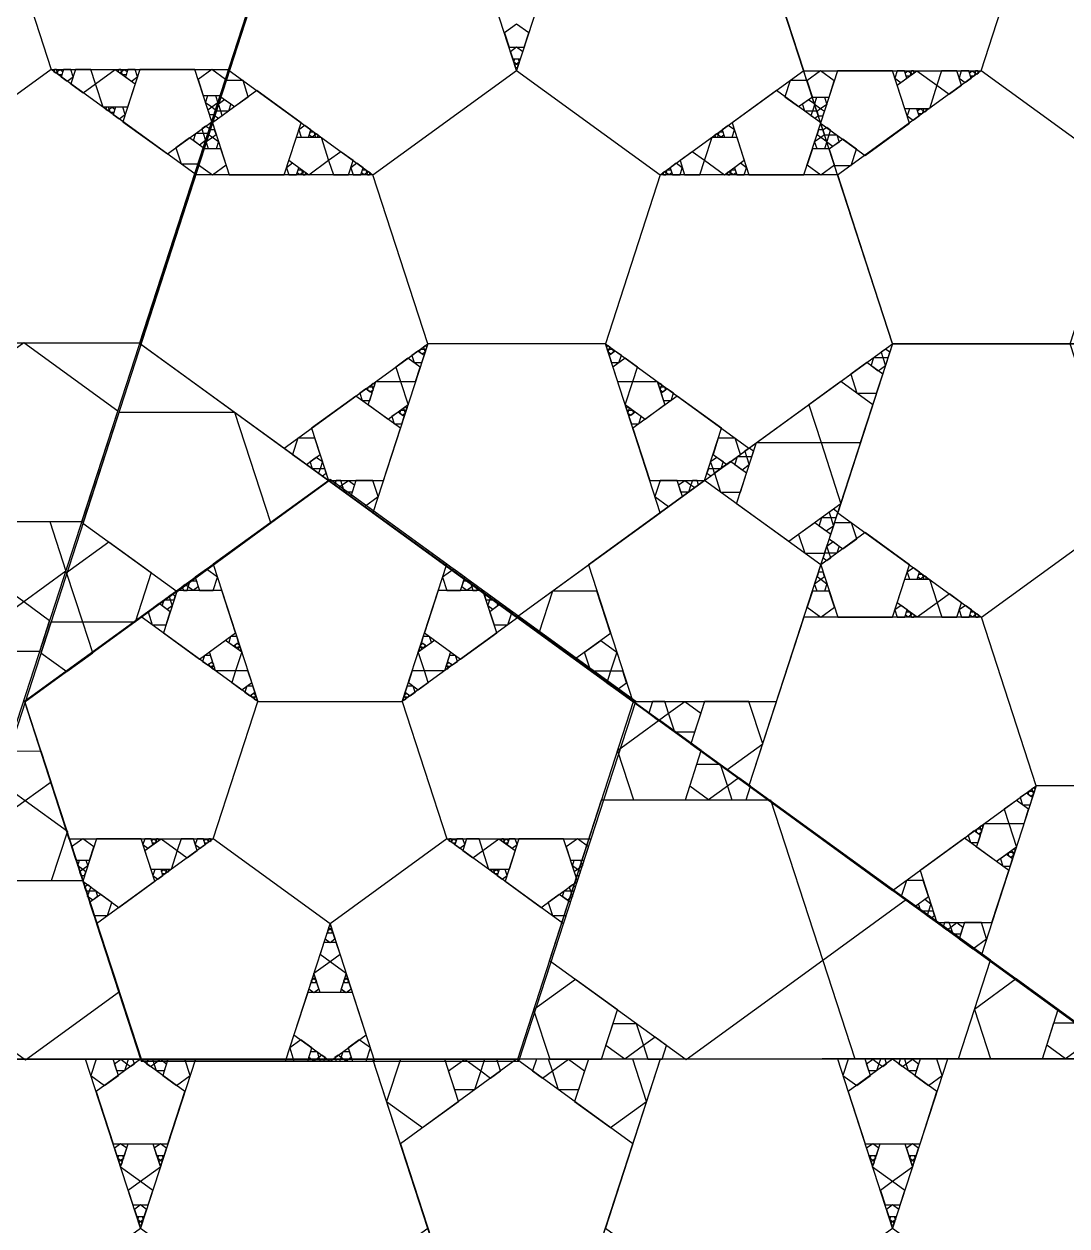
# Model space of a CAD drawing. Header units: inches. Extents: x -578 to 126, y -85 to 118.
# Drawn here: x -312.61 to -297.91, y -2.09 to 14.85 of the extents above; entities that cross this region are included whole.
import ezdxf

# ---------------------------------------------------------------- set-up
doc = ezdxf.new("R2010")
doc.units = ezdxf.units.IN
doc.header["$MEASUREMENT"] = 0
doc.layers.add('drawing', color=7, linetype='Continuous')

msp = doc.modelspace()

# ---------------------------------------------------------------- linework, layer by layer
for points in [[(-260.771, 26.668), (-246.895, -16.037), (-283.222, -42.43), (-319.55, -16.037), (-305.674, 26.668)], [(-300.366, 10.341), (-302.39, 16.572), (-297.09, 20.423), (-291.79, 16.572), (-293.814, 10.341)], [(-315.501, 16.587), (-312.998, 16.587), (-312.225, 14.207), (-314.249, 12.736), (-316.274, 14.207)], [(-297.092, 12.72), (-299.118, 14.189), (-298.347, 16.569), (-295.845, 16.572), (-295.069, 14.193)], [(-303.641, 12.721), (-304.414, 10.341), (-306.917, 10.341), (-307.69, 12.721), (-305.666, 14.192)], [(-297.09, 7.961), (-295.065, 6.491), (-295.839, 4.111), (-298.341, 4.111), (-299.114, 6.491)], [(-308.295, 2.17), (-309.94, 3.366), (-309.312, 5.301), (-307.277, 5.301), (-306.649, 3.366)]]:
    msp.add_lwpolyline(points, close=True)
at = {"layer": 'drawing'}
for points in [[(-305.674, 26.668), (-342.001, 53.061), (-378.328, 26.668), (-364.452, -16.037), (-319.55, -16.037)], [(-305.674, 26.668), (-342.001, 53.061), (-378.328, 26.668), (-364.452, -16.037), (-319.55, -16.037)], [(-328.125, 10.356), (-310.974, 10.356), (-305.674, 26.668), (-319.55, 36.749), (-333.425, 26.668)], [(-319.55, 36.749), (-333.425, 26.668), (-328.125, 10.356), (-310.974, 10.356), (-305.674, 26.668)], [(-305.679, 26.653), (-319.509, -16.067), (-283.153, -42.421), (-246.854, -15.989), (-260.776, 26.701)], [(-297.09, 0.26), (-283.214, 10.341), (-288.514, 26.653), (-305.666, 26.653), (-310.966, 10.341)], [(-283.21, 10.365), (-288.527, 26.672), (-305.679, 26.653), (-310.961, 10.336), (-297.075, 0.269)], [(-319.55, 16.587), (-317.525, 10.356), (-310.974, 10.356), (-308.949, 16.587), (-314.249, 20.437)], [(-319.55, 16.587), (-317.525, 10.356), (-310.974, 10.356), (-308.949, 16.587), (-314.249, 20.437)], [(-293.814, 10.344), (-291.796, 16.576), (-297.1, 20.421), (-302.396, 16.565), (-300.365, 10.337)], [(-312.225, 14.207), (-309.723, 14.207), (-308.949, 16.587), (-310.974, 18.058), (-312.998, 16.587)], [(-298.347, 16.569), (-300.373, 18.038), (-302.396, 16.565), (-301.62, 14.186), (-299.118, 14.189)], [(-302.39, 16.572), (-308.941, 16.572), (-310.966, 10.341), (-305.666, 6.491), (-300.366, 10.341)], [(-302.39, 16.572), (-308.941, 16.572), (-310.966, 10.341), (-305.666, 6.491), (-300.366, 10.341)], [(-305.666, 14.192), (-306.439, 16.572), (-308.941, 16.572), (-309.715, 14.192), (-307.69, 12.721)], [(-303.641, 12.721), (-301.617, 14.192), (-302.39, 16.572), (-304.892, 16.572), (-305.666, 14.192)], [(-305.493, 14.722), (-305.666, 14.848), (-305.838, 14.722), (-305.772, 14.52), (-305.559, 14.52)], [(-305.579, 14.457), (-305.666, 14.52), (-305.752, 14.457), (-305.719, 14.356), (-305.612, 14.356)], [(-305.627, 14.31), (-305.666, 14.282), (-305.704, 14.31), (-305.69, 14.356), (-305.642, 14.356)], [(-305.642, 14.265), (-305.666, 14.282), (-305.689, 14.265), (-305.68, 14.237), (-305.651, 14.237)], [(-314.249, 12.736), (-313.476, 10.356), (-310.974, 10.356), (-310.201, 12.736), (-312.225, 14.207)], [(-312.163, 14.162), (-312.139, 14.179), (-312.148, 14.207), (-312.178, 14.207), (-312.187, 14.179)], [(-312.124, 14.133), (-312.139, 14.179), (-312.1, 14.207), (-312.062, 14.179), (-312.077, 14.133)], [(-312, 14.043), (-311.913, 14.106), (-311.946, 14.207), (-312.053, 14.207), (-312.086, 14.106)], [(-311.774, 13.879), (-311.602, 14.004), (-311.667, 14.207), (-311.88, 14.207), (-311.946, 14.004)], [(-311.494, 13.674), (-311.602, 14.004), (-311.321, 14.208), (-311.04, 14.004), (-311.147, 13.674)], [(-311.256, 14.162), (-311.233, 14.179), (-311.242, 14.207), (-311.271, 14.207), (-311.28, 14.179)], [(-311.218, 14.133), (-311.233, 14.179), (-311.194, 14.207), (-311.155, 14.179), (-311.17, 14.133)], [(-310.587, 13.017), (-309.962, 13.471), (-310.201, 14.207), (-310.974, 14.207), (-311.213, 13.471)], [(-310.587, 13.017), (-309.962, 13.471), (-310.201, 14.207), (-310.974, 14.207), (-311.213, 13.471)], [(-311.093, 14.043), (-311.007, 14.106), (-311.04, 14.207), (-311.146, 14.207), (-311.179, 14.106)], [(-309.768, 14.066), (-309.962, 14.207), (-310.155, 14.066), (-310.081, 13.839), (-309.842, 13.839)], [(-301.188, 14.046), (-301.381, 14.186), (-301.574, 14.045), (-301.5, 13.818), (-301.261, 13.819)], [(-301.142, 14.186), (-301.38, 13.451), (-300.754, 12.997), (-300.129, 13.452), (-300.369, 14.187)], [(-301.142, 14.186), (-301.38, 13.451), (-300.754, 12.997), (-300.129, 13.452), (-300.369, 14.187)], [(-299.118, 14.189), (-301.141, 12.716), (-300.365, 10.337), (-297.863, 10.339), (-297.092, 12.72)], [(-300.303, 14.187), (-300.336, 14.086), (-300.25, 14.023), (-300.164, 14.086), (-300.197, 14.187)], [(-300.022, 14.189), (-299.741, 13.985), (-299.848, 13.655), (-300.195, 13.655), (-300.303, 13.985)], [(-300.149, 14.188), (-300.11, 14.16), (-300.125, 14.114), (-300.173, 14.114), (-300.188, 14.16)], [(-300.101, 14.188), (-300.11, 14.16), (-300.086, 14.142), (-300.063, 14.16), (-300.072, 14.188)], [(-299.675, 14.188), (-299.741, 13.985), (-299.569, 13.86), (-299.396, 13.986), (-299.462, 14.188)], [(-299.397, 14.188), (-299.429, 14.087), (-299.343, 14.024), (-299.257, 14.087), (-299.29, 14.188)], [(-299.242, 14.189), (-299.204, 14.161), (-299.218, 14.115), (-299.266, 14.115), (-299.281, 14.161)], [(-299.195, 14.188), (-299.204, 14.161), (-299.18, 14.143), (-299.156, 14.161), (-299.165, 14.189)], [(-309.328, 13.911), (-309.953, 13.457), (-309.715, 12.721), (-308.941, 12.721), (-308.702, 13.457)], [(-309.328, 13.911), (-309.953, 13.457), (-309.715, 12.721), (-308.941, 12.721), (-308.702, 13.457)], [(-309.447, 13.824), (-309.521, 14.052), (-309.76, 14.052), (-309.834, 13.824), (-309.641, 13.684)], [(-301.617, 12.721), (-301.378, 13.457), (-302.003, 13.911), (-302.629, 13.457), (-302.39, 12.721)], [(-301.617, 12.721), (-301.378, 13.457), (-302.003, 13.911), (-302.629, 13.457), (-302.39, 12.721)], [(-301.571, 14.052), (-301.81, 14.052), (-301.884, 13.824), (-301.691, 13.684), (-301.497, 13.824)], [(-309.875, 13.737), (-309.962, 13.674), (-310.048, 13.737), (-310.015, 13.839), (-309.908, 13.839)], [(-309.727, 13.621), (-309.834, 13.621), (-309.868, 13.723), (-309.781, 13.786), (-309.694, 13.723)], [(-301.464, 13.723), (-301.497, 13.621), (-301.604, 13.621), (-301.637, 13.723), (-301.55, 13.786)], [(-301.294, 13.716), (-301.381, 13.653), (-301.468, 13.716), (-301.434, 13.818), (-301.327, 13.819)], [(-311.429, 13.629), (-311.406, 13.646), (-311.415, 13.674), (-311.444, 13.674), (-311.453, 13.646)], [(-311.391, 13.601), (-311.406, 13.646), (-311.367, 13.674), (-311.328, 13.646), (-311.343, 13.601)], [(-311.266, 13.51), (-311.18, 13.573), (-311.213, 13.674), (-311.319, 13.674), (-311.352, 13.573)], [(-309.908, 13.635), (-309.962, 13.674), (-310.015, 13.635), (-309.995, 13.573), (-309.929, 13.573)], [(-309.814, 13.558), (-309.834, 13.621), (-309.9, 13.621), (-309.921, 13.558), (-309.867, 13.519)], [(-301.431, 13.621), (-301.497, 13.621), (-301.517, 13.558), (-301.464, 13.519), (-301.411, 13.558)], [(-301.327, 13.615), (-301.381, 13.653), (-301.434, 13.615), (-301.413, 13.552), (-301.348, 13.552)], [(-300.129, 13.655), (-300.162, 13.553), (-300.076, 13.491), (-299.99, 13.554), (-300.023, 13.655)], [(-299.975, 13.655), (-299.936, 13.627), (-299.951, 13.581), (-299.999, 13.581), (-300.014, 13.627)], [(-299.927, 13.655), (-299.936, 13.627), (-299.913, 13.61), (-299.889, 13.627), (-299.898, 13.655)], [(-310.101, 13.37), (-310.081, 13.308), (-310.015, 13.308), (-309.994, 13.37), (-310.048, 13.409)], [(-308.649, 13.418), (-308.735, 13.355), (-308.702, 13.254), (-308.596, 13.254), (-308.563, 13.355)], [(-302.629, 13.254), (-302.596, 13.355), (-302.682, 13.418), (-302.768, 13.355), (-302.735, 13.254)], [(-301.327, 13.287), (-301.261, 13.287), (-301.241, 13.35), (-301.294, 13.388), (-301.347, 13.35)], [(-310.468, 13.104), (-310.394, 12.876), (-310.155, 12.876), (-310.081, 13.104), (-310.274, 13.244)], [(-310.188, 13.308), (-310.081, 13.308), (-310.048, 13.205), (-310.134, 13.142), (-310.221, 13.205)], [(-310.04, 13.191), (-309.953, 13.254), (-309.867, 13.191), (-309.9, 13.089), (-310.007, 13.089)], [(-310.007, 13.293), (-309.953, 13.254), (-309.9, 13.293), (-309.921, 13.355), (-309.986, 13.355)], [(-308.421, 13.254), (-308.314, 12.924), (-308.594, 12.72), (-308.875, 12.924), (-308.768, 13.254)], [(-308.524, 13.327), (-308.509, 13.282), (-308.548, 13.254), (-308.587, 13.282), (-308.572, 13.327)], [(-308.486, 13.299), (-308.509, 13.282), (-308.5, 13.254), (-308.471, 13.254), (-308.462, 13.282)], [(-302.737, 12.72), (-303.018, 12.924), (-302.91, 13.254), (-302.563, 13.254), (-302.456, 12.924)], [(-302.831, 13.254), (-302.822, 13.282), (-302.846, 13.299), (-302.869, 13.282), (-302.86, 13.254)], [(-302.783, 13.254), (-302.822, 13.282), (-302.807, 13.327), (-302.759, 13.327), (-302.745, 13.282)], [(-301.465, 13.191), (-301.378, 13.254), (-301.291, 13.191), (-301.324, 13.089), (-301.431, 13.089)], [(-301.431, 13.293), (-301.378, 13.254), (-301.325, 13.293), (-301.345, 13.355), (-301.411, 13.355)], [(-301.294, 13.185), (-301.261, 13.287), (-301.154, 13.287), (-301.121, 13.185), (-301.207, 13.122)], [(-301.186, 12.856), (-300.948, 12.856), (-300.874, 13.084), (-301.067, 13.224), (-301.261, 13.083)], [(-310.147, 12.862), (-309.953, 12.721), (-309.76, 12.862), (-309.834, 13.089), (-310.073, 13.089)], [(-308.141, 13.049), (-308.314, 12.924), (-308.248, 12.721), (-308.035, 12.721), (-307.969, 12.924)], [(-303.084, 12.721), (-303.018, 12.924), (-303.19, 13.049), (-303.362, 12.924), (-303.297, 12.721)], [(-301.571, 12.862), (-301.378, 12.721), (-301.184, 12.862), (-301.258, 13.089), (-301.497, 13.089)], [(-308.822, 12.885), (-308.908, 12.823), (-308.875, 12.721), (-308.769, 12.721), (-308.736, 12.823)], [(-307.916, 12.885), (-308.002, 12.823), (-307.969, 12.721), (-307.862, 12.721), (-307.829, 12.823)], [(-303.362, 12.721), (-303.33, 12.823), (-303.416, 12.885), (-303.502, 12.823), (-303.469, 12.721)], [(-302.456, 12.721), (-302.423, 12.823), (-302.509, 12.885), (-302.595, 12.823), (-302.562, 12.721)], [(-307.69, 12.721), (-310.192, 12.721), (-310.966, 10.341), (-308.941, 8.871), (-306.917, 10.341)], [(-308.697, 12.795), (-308.682, 12.749), (-308.721, 12.721), (-308.76, 12.749), (-308.745, 12.795)], [(-308.659, 12.766), (-308.682, 12.749), (-308.673, 12.721), (-308.644, 12.721), (-308.635, 12.749)], [(-307.791, 12.795), (-307.776, 12.749), (-307.815, 12.721), (-307.853, 12.749), (-307.839, 12.795)], [(-307.752, 12.766), (-307.776, 12.749), (-307.767, 12.721), (-307.738, 12.721), (-307.728, 12.749)], [(-304.414, 10.341), (-302.39, 8.871), (-300.366, 10.341), (-301.139, 12.721), (-303.641, 12.721)], [(-303.564, 12.721), (-303.555, 12.749), (-303.579, 12.766), (-303.603, 12.749), (-303.594, 12.721)], [(-303.517, 12.721), (-303.555, 12.749), (-303.541, 12.795), (-303.493, 12.795), (-303.478, 12.749)], [(-302.658, 12.721), (-302.649, 12.749), (-302.673, 12.766), (-302.696, 12.749), (-302.687, 12.721)], [(-302.61, 12.721), (-302.649, 12.749), (-302.634, 12.795), (-302.586, 12.795), (-302.571, 12.749)], [(-311.287, 9.393), (-312.612, 10.356), (-313.937, 9.393), (-313.431, 7.836), (-311.793, 7.836)], [(-306.917, 10.341), (-307.69, 7.961), (-305.666, 6.491), (-303.641, 7.961), (-304.414, 10.341)], [(-300.366, 10.341), (-302.39, 4.111), (-297.09, 0.26), (-291.79, 4.111), (-293.814, 10.341)], [(-300.366, 10.341), (-302.39, 4.111), (-297.09, 0.26), (-291.79, 4.111), (-293.814, 10.341)], [(-297.09, 7.961), (-297.863, 10.341), (-300.366, 10.341), (-301.139, 7.961), (-299.114, 6.491)], [(-307.142, 10.178), (-307.109, 10.076), (-307.003, 10.076), (-306.97, 10.178), (-307.056, 10.24)], [(-307.018, 10.268), (-306.97, 10.268), (-306.955, 10.223), (-306.994, 10.195), (-307.032, 10.223)], [(-306.979, 10.296), (-306.97, 10.268), (-306.941, 10.268), (-306.931, 10.296), (-306.955, 10.313)], [(-304.391, 10.268), (-304.361, 10.268), (-304.352, 10.296), (-304.376, 10.313), (-304.4, 10.296)], [(-304.376, 10.223), (-304.361, 10.268), (-304.314, 10.268), (-304.299, 10.223), (-304.337, 10.195)], [(-304.328, 10.076), (-304.222, 10.076), (-304.189, 10.178), (-304.275, 10.24), (-304.361, 10.178)], [(-300.528, 10.223), (-300.504, 10.15), (-300.428, 10.15), (-300.404, 10.223), (-300.466, 10.268)], [(-307.368, 10.014), (-307.302, 9.811), (-307.089, 9.811), (-307.023, 10.014), (-307.196, 10.139)], [(-304.242, 9.811), (-304.029, 9.811), (-303.963, 10.014), (-304.136, 10.139), (-304.308, 10.014)], [(-300.956, 9.912), (-300.87, 9.647), (-300.591, 9.647), (-300.505, 9.912), (-300.73, 10.076)], [(-300.63, 10.15), (-300.504, 10.15), (-300.466, 10.031), (-300.567, 9.958), (-300.668, 10.031)], [(-307.876, 9.645), (-307.843, 9.543), (-307.736, 9.543), (-307.703, 9.645), (-307.79, 9.707)], [(-307.751, 9.735), (-307.703, 9.735), (-307.688, 9.69), (-307.727, 9.662), (-307.766, 9.69)], [(-307.649, 9.811), (-307.302, 9.811), (-307.195, 9.481), (-307.476, 9.277), (-307.757, 9.481)], [(-307.712, 9.763), (-307.703, 9.735), (-307.674, 9.735), (-307.665, 9.763), (-307.689, 9.781)], [(-304.136, 9.481), (-304.029, 9.811), (-303.682, 9.811), (-303.575, 9.481), (-303.855, 9.277)], [(-303.657, 9.735), (-303.628, 9.735), (-303.619, 9.763), (-303.643, 9.781), (-303.666, 9.763)], [(-303.643, 9.69), (-303.628, 9.735), (-303.58, 9.735), (-303.565, 9.69), (-303.604, 9.662)], [(-303.595, 9.543), (-303.488, 9.543), (-303.455, 9.645), (-303.542, 9.707), (-303.628, 9.645)], [(-301.547, 9.483), (-301.374, 8.953), (-300.817, 8.953), (-300.644, 9.483), (-301.095, 9.811)], [(-308.555, 9.151), (-308.316, 8.416), (-307.542, 8.416), (-307.303, 9.151), (-307.929, 9.606)], [(-308.555, 9.151), (-308.316, 8.416), (-307.542, 8.416), (-307.303, 9.151), (-307.929, 9.606)], [(-303.789, 8.416), (-303.016, 8.416), (-302.777, 9.151), (-303.402, 9.606), (-304.028, 9.151)], [(-303.789, 8.416), (-303.016, 8.416), (-302.777, 9.151), (-303.402, 9.606), (-304.028, 9.151)], [(-309.127, 7.817), (-309.635, 9.374), (-311.273, 9.373), (-311.777, 7.815), (-310.451, 6.853)], [(-307.423, 9.315), (-307.39, 9.214), (-307.283, 9.214), (-307.25, 9.315), (-307.336, 9.378)], [(-307.298, 9.406), (-307.25, 9.406), (-307.235, 9.361), (-307.274, 9.333), (-307.313, 9.361)], [(-307.259, 9.434), (-307.25, 9.406), (-307.221, 9.406), (-307.212, 9.434), (-307.235, 9.451)], [(-304.111, 9.406), (-304.081, 9.406), (-304.072, 9.434), (-304.096, 9.451), (-304.12, 9.434)], [(-304.096, 9.361), (-304.081, 9.406), (-304.033, 9.406), (-304.019, 9.361), (-304.057, 9.333)], [(-304.048, 9.214), (-303.942, 9.214), (-303.909, 9.315), (-303.995, 9.378), (-304.081, 9.315)], [(-308.509, 9.011), (-308.748, 9.011), (-308.822, 8.784), (-308.628, 8.643), (-308.435, 8.784)], [(-302.509, 8.784), (-302.583, 9.011), (-302.822, 9.011), (-302.896, 8.784), (-302.703, 8.643)], [(-302.284, 8.953), (-301.374, 8.953), (-301.093, 8.088), (-301.829, 7.554), (-302.564, 8.088)], [(-302.448, 8.828), (-302.425, 8.755), (-302.348, 8.755), (-302.324, 8.828), (-302.386, 8.873)], [(-308.402, 8.682), (-308.435, 8.58), (-308.542, 8.58), (-308.575, 8.682), (-308.488, 8.745)], [(-302.789, 8.58), (-302.897, 8.58), (-302.93, 8.682), (-302.843, 8.745), (-302.756, 8.682)], [(-302.876, 8.517), (-302.79, 8.252), (-302.511, 8.252), (-302.425, 8.517), (-302.651, 8.681)], [(-302.55, 8.755), (-302.425, 8.755), (-302.386, 8.636), (-302.487, 8.562), (-302.588, 8.636)], [(-308.369, 8.58), (-308.435, 8.58), (-308.455, 8.517), (-308.402, 8.479), (-308.349, 8.517)], [(-302.876, 8.517), (-302.897, 8.58), (-302.962, 8.58), (-302.983, 8.517), (-302.929, 8.479)], [(-305.632, 0.235), (-303.986, 5.301), (-308.295, 8.431), (-312.603, 5.301), (-310.958, 0.235)], [(-308.309, 8.413), (-312.594, 5.293), (-310.95, 0.254), (-305.65, 0.26), (-304.018, 5.302)], [(-307.277, 5.301), (-306.649, 7.235), (-308.295, 8.431), (-309.94, 7.235), (-309.312, 5.301)], [(-308.176, 8.315), (-308.123, 8.353), (-308.143, 8.416), (-308.209, 8.416), (-308.23, 8.353)], [(-308.09, 8.251), (-308.123, 8.353), (-308.036, 8.416), (-307.949, 8.353), (-307.983, 8.251)], [(-307.81, 8.048), (-307.616, 8.189), (-307.69, 8.416), (-307.929, 8.416), (-308.003, 8.189)], [(-304.653, 7.226), (-304.028, 5.301), (-302.003, 5.301), (-301.378, 7.226), (-303.016, 8.416)], [(-304.653, 7.226), (-304.028, 5.301), (-302.003, 5.301), (-301.378, 7.226), (-303.016, 8.416)], [(-303.641, 8.416), (-303.715, 8.189), (-303.522, 8.048), (-303.328, 8.189), (-303.402, 8.416)], [(-303.295, 8.416), (-303.208, 8.353), (-303.241, 8.251), (-303.349, 8.251), (-303.382, 8.353)], [(-303.188, 8.416), (-303.208, 8.353), (-303.155, 8.315), (-303.102, 8.353), (-303.122, 8.416)], [(-301.262, 7.966), (-301.238, 7.893), (-301.161, 7.893), (-301.137, 7.966), (-301.199, 8.011)], [(-312.017, 7.136), (-312.612, 6.704), (-313.207, 7.136), (-312.979, 7.836), (-312.244, 7.836)], [(-301.69, 7.655), (-301.603, 7.39), (-301.325, 7.39), (-301.238, 7.655), (-301.464, 7.819)], [(-301.363, 7.893), (-301.238, 7.893), (-301.199, 7.774), (-301.301, 7.7), (-301.402, 7.774)], [(-300.872, 7.594), (-300.946, 7.821), (-301.184, 7.821), (-301.258, 7.594), (-301.065, 7.453)], [(-300.752, 7.681), (-301.378, 7.226), (-301.139, 6.491), (-300.366, 6.491), (-300.127, 7.226)], [(-311.043, 6.418), (-311.779, 6.417), (-312.007, 7.117), (-311.412, 7.55), (-310.817, 7.118)], [(-301.151, 7.39), (-301.259, 7.39), (-301.292, 7.492), (-301.205, 7.555), (-301.118, 7.492)], [(-301.238, 7.327), (-301.259, 7.39), (-301.325, 7.39), (-301.345, 7.327), (-301.292, 7.289)], [(-309.94, 6.866), (-309.88, 7.051), (-310.038, 7.165), (-310.195, 7.051), (-310.135, 6.866)], [(-306.552, 7.165), (-306.709, 7.051), (-306.649, 6.866), (-306.455, 6.866), (-306.395, 7.051)], [(-301.431, 7.062), (-301.378, 7.023), (-301.325, 7.062), (-301.345, 7.125), (-301.411, 7.125)], [(-300.073, 7.187), (-300.16, 7.125), (-300.127, 7.023), (-300.02, 7.023), (-299.987, 7.125)], [(-310.309, 6.866), (-310.292, 6.917), (-310.336, 6.948), (-310.379, 6.917), (-310.362, 6.866)], [(-310.222, 6.866), (-310.292, 6.917), (-310.265, 7), (-310.178, 7), (-310.151, 6.917)], [(-306.324, 7), (-306.297, 6.917), (-306.367, 6.866), (-306.438, 6.917), (-306.411, 7)], [(-306.254, 6.948), (-306.297, 6.917), (-306.28, 6.866), (-306.227, 6.866), (-306.21, 6.917)], [(-301.465, 6.96), (-301.378, 7.023), (-301.291, 6.96), (-301.324, 6.858), (-301.431, 6.858)], [(-299.845, 7.023), (-299.738, 6.693), (-300.019, 6.489), (-300.3, 6.693), (-300.192, 7.023)], [(-299.948, 7.097), (-299.934, 7.051), (-299.972, 7.023), (-300.011, 7.051), (-299.996, 7.097)], [(-299.91, 7.069), (-299.934, 7.051), (-299.925, 7.023), (-299.895, 7.023), (-299.886, 7.051)], [(-309.82, 6.866), (-310.449, 6.866), (-310.643, 6.268), (-310.135, 5.899), (-309.626, 6.268)], [(-309.82, 6.866), (-310.449, 6.866), (-310.643, 6.268), (-310.135, 5.899), (-309.626, 6.268)], [(-310.562, 6.784), (-310.546, 6.733), (-310.492, 6.733), (-310.476, 6.784), (-310.519, 6.815)], [(-305.946, 6.268), (-306.14, 6.866), (-306.769, 6.866), (-306.963, 6.268), (-306.455, 5.899)], [(-305.946, 6.268), (-306.14, 6.866), (-306.769, 6.866), (-306.963, 6.268), (-306.455, 5.899)], [(-306.097, 6.733), (-306.043, 6.733), (-306.027, 6.784), (-306.07, 6.815), (-306.113, 6.784)], [(-304.534, 6.858), (-305.16, 6.858), (-305.353, 6.263), (-304.847, 5.896), (-304.341, 6.263)], [(-301.571, 6.631), (-301.378, 6.491), (-301.184, 6.631), (-301.258, 6.858), (-301.497, 6.858)], [(-299.565, 6.818), (-299.738, 6.693), (-299.672, 6.491), (-299.459, 6.491), (-299.393, 6.693)], [(-312.247, 6.439), (-312.612, 6.704), (-312.977, 6.439), (-312.837, 6.01), (-312.386, 6.01)], [(-310.86, 6.567), (-310.8, 6.382), (-310.606, 6.382), (-310.546, 6.567), (-310.703, 6.681)], [(-310.633, 6.733), (-310.546, 6.733), (-310.519, 6.65), (-310.589, 6.598), (-310.66, 6.65)], [(-306.07, 6.65), (-306.043, 6.733), (-305.956, 6.733), (-305.929, 6.65), (-306, 6.598)], [(-305.983, 6.382), (-305.789, 6.382), (-305.729, 6.567), (-305.886, 6.681), (-306.043, 6.567)], [(-300.246, 6.655), (-300.333, 6.592), (-300.3, 6.491), (-300.193, 6.491), (-300.16, 6.592)], [(-299.34, 6.654), (-299.426, 6.592), (-299.393, 6.491), (-299.287, 6.491), (-299.254, 6.592)], [(-309.312, 5.301), (-310.958, 6.496), (-312.603, 5.301), (-311.975, 3.366), (-309.94, 3.366)], [(-306.649, 3.366), (-304.614, 3.366), (-303.986, 5.301), (-305.632, 6.496), (-307.277, 5.301)], [(-299.114, 6.491), (-301.617, 6.491), (-302.39, 4.111), (-300.366, 2.64), (-298.341, 4.111)], [(-300.122, 6.564), (-300.107, 6.519), (-300.145, 6.49), (-300.184, 6.519), (-300.169, 6.564)], [(-300.083, 6.536), (-300.107, 6.519), (-300.098, 6.491), (-300.068, 6.491), (-300.059, 6.519)], [(-299.215, 6.564), (-299.2, 6.519), (-299.239, 6.49), (-299.278, 6.519), (-299.263, 6.564)], [(-299.177, 6.536), (-299.2, 6.519), (-299.191, 6.491), (-299.162, 6.491), (-299.153, 6.519)], [(-311.639, 5.988), (-311.779, 6.418), (-312.23, 6.417), (-312.369, 5.988), (-312.004, 5.723)], [(-309.538, 6), (-309.625, 5.732), (-309.907, 5.732), (-309.995, 6), (-309.766, 6.166)], [(-309.61, 6.217), (-309.696, 6.217), (-309.723, 6.135), (-309.653, 6.084), (-309.583, 6.135)], [(-309.571, 6.098), (-309.583, 6.061), (-309.622, 6.061), (-309.634, 6.098), (-309.602, 6.121)], [(-306.682, 5.732), (-306.964, 5.732), (-307.051, 6), (-306.823, 6.166), (-306.595, 6)], [(-306.968, 6.061), (-307.007, 6.061), (-307.019, 6.098), (-306.987, 6.121), (-306.956, 6.098)], [(-306.866, 6.135), (-306.893, 6.217), (-306.98, 6.217), (-307.006, 6.135), (-306.936, 6.084)], [(-304.253, 5.997), (-304.34, 5.73), (-304.62, 5.73), (-304.707, 5.997), (-304.48, 6.162)], [(-309.978, 5.949), (-310.065, 5.949), (-310.091, 5.867), (-310.021, 5.816), (-309.951, 5.867)], [(-309.559, 6.061), (-309.583, 6.061), (-309.59, 6.038), (-309.571, 6.024), (-309.551, 6.038)], [(-306.999, 6.038), (-307.007, 6.061), (-307.03, 6.061), (-307.038, 6.038), (-307.019, 6.024)], [(-306.498, 5.867), (-306.525, 5.949), (-306.611, 5.949), (-306.638, 5.867), (-306.568, 5.816)], [(-309.939, 5.83), (-309.951, 5.793), (-309.99, 5.793), (-310.002, 5.83), (-309.971, 5.853)], [(-309.927, 5.793), (-309.951, 5.793), (-309.959, 5.771), (-309.939, 5.757), (-309.92, 5.771)], [(-306.631, 5.771), (-306.638, 5.793), (-306.662, 5.793), (-306.669, 5.771), (-306.65, 5.757)], [(-306.599, 5.793), (-306.638, 5.793), (-306.65, 5.83), (-306.619, 5.853), (-306.587, 5.83)], [(-309.452, 5.732), (-309.625, 5.732), (-309.679, 5.567), (-309.538, 5.465), (-309.398, 5.567)], [(-306.911, 5.567), (-306.964, 5.732), (-307.137, 5.732), (-307.191, 5.567), (-307.051, 5.465)], [(-304.167, 5.73), (-304.34, 5.73), (-304.393, 5.566), (-304.253, 5.464), (-304.114, 5.566)], [(-309.382, 5.516), (-309.468, 5.516), (-309.495, 5.434), (-309.425, 5.383), (-309.355, 5.434)], [(-309.343, 5.397), (-309.355, 5.36), (-309.394, 5.36), (-309.406, 5.397), (-309.374, 5.42)], [(-307.195, 5.36), (-307.234, 5.36), (-307.246, 5.397), (-307.215, 5.42), (-307.183, 5.397)], [(-307.094, 5.434), (-307.121, 5.516), (-307.207, 5.516), (-307.234, 5.434), (-307.164, 5.383)], [(-309.331, 5.36), (-309.355, 5.36), (-309.362, 5.337), (-309.343, 5.323), (-309.324, 5.337)], [(-307.227, 5.337), (-307.234, 5.36), (-307.258, 5.36), (-307.266, 5.337), (-307.246, 5.323)], [(-303.663, 5.035), (-303.523, 5.137), (-303.577, 5.301), (-303.749, 5.301), (-303.802, 5.137)], [(-303.437, 4.87), (-303.523, 5.137), (-303.296, 5.302), (-303.069, 5.137), (-303.156, 4.87)], [(-302.703, 4.338), (-302.197, 4.706), (-302.39, 5.301), (-303.016, 5.301), (-303.209, 4.706)], [(-303.653, 5.038), (-304.243, 4.608), (-304.016, 3.914), (-303.286, 3.915), (-303.062, 4.609)], [(-312.957, 4.17), (-312.592, 3.905), (-312.227, 4.17), (-312.367, 4.6), (-312.818, 4.599)], [(-302.796, 4.418), (-302.694, 4.107), (-302.959, 3.914), (-303.225, 4.106), (-303.124, 4.418)], [(-302.532, 4.225), (-302.694, 4.107), (-302.632, 3.915), (-302.431, 3.916), (-302.369, 4.107)], [(-298.341, 4.111), (-299.114, 1.731), (-297.09, 0.26), (-295.065, 1.731), (-295.839, 4.111)], [(-298.403, 4.066), (-298.394, 4.038), (-298.365, 4.038), (-298.356, 4.066), (-298.379, 4.083)], [(-313.187, 3.472), (-312.592, 3.905), (-311.997, 3.473), (-312.223, 2.773), (-312.959, 2.773)], [(-302.087, 3.916), (-301.349, 1.653), (-303.274, 0.252), (-305.201, 1.649), (-304.468, 3.914)], [(-298.792, 3.783), (-298.726, 3.58), (-298.513, 3.58), (-298.448, 3.783), (-298.62, 3.908)], [(-298.567, 3.947), (-298.534, 3.846), (-298.427, 3.846), (-298.394, 3.947), (-298.48, 4.009)], [(-298.442, 4.038), (-298.394, 4.038), (-298.379, 3.992), (-298.418, 3.964), (-298.457, 3.992)], [(-299.074, 3.58), (-298.726, 3.58), (-298.619, 3.25), (-298.9, 3.046), (-299.181, 3.25)], [(-299.3, 3.414), (-299.267, 3.313), (-299.161, 3.313), (-299.128, 3.414), (-299.214, 3.477)], [(-299.175, 3.505), (-299.128, 3.505), (-299.113, 3.459), (-299.152, 3.431), (-299.19, 3.459)], [(-299.137, 3.533), (-299.128, 3.505), (-299.098, 3.505), (-299.089, 3.533), (-299.113, 3.55)], [(-311.623, 3.252), (-311.781, 3.366), (-311.938, 3.252), (-311.878, 3.067), (-311.683, 3.067)], [(-311.586, 3.366), (-311.781, 2.768), (-311.272, 2.399), (-310.763, 2.768), (-310.958, 3.366)], [(-311.586, 3.366), (-311.781, 2.768), (-311.272, 2.399), (-310.763, 2.768), (-310.958, 3.366)], [(-309.94, 3.366), (-311.586, 2.17), (-310.958, 0.235), (-308.923, 0.235), (-308.295, 2.17)], [(-310.904, 3.366), (-310.931, 3.284), (-310.861, 3.233), (-310.791, 3.284), (-310.818, 3.366)], [(-310.676, 3.367), (-310.447, 3.201), (-310.535, 2.933), (-310.817, 2.933), (-310.904, 3.201)], [(-310.779, 3.366), (-310.747, 3.343), (-310.759, 3.306), (-310.798, 3.306), (-310.81, 3.343)], [(-310.74, 3.366), (-310.747, 3.343), (-310.728, 3.329), (-310.709, 3.343), (-310.716, 3.366)], [(-310.394, 3.366), (-310.447, 3.201), (-310.307, 3.099), (-310.167, 3.201), (-310.221, 3.366)], [(-310.167, 3.366), (-310.194, 3.284), (-310.124, 3.233), (-310.054, 3.284), (-310.08, 3.366)], [(-310.042, 3.366), (-310.01, 3.343), (-310.022, 3.306), (-310.061, 3.306), (-310.073, 3.343)], [(-310.003, 3.366), (-310.01, 3.343), (-309.991, 3.329), (-309.972, 3.343), (-309.979, 3.366)], [(-308.295, 2.17), (-307.666, 0.235), (-305.632, 0.235), (-305.003, 2.17), (-306.649, 3.366)], [(-306.598, 3.329), (-306.579, 3.343), (-306.586, 3.366), (-306.61, 3.366), (-306.618, 3.343)], [(-306.567, 3.306), (-306.579, 3.343), (-306.548, 3.366), (-306.516, 3.343), (-306.528, 3.306)], [(-306.465, 3.233), (-306.395, 3.284), (-306.422, 3.366), (-306.509, 3.366), (-306.536, 3.284)], [(-306.282, 3.099), (-306.142, 3.201), (-306.195, 3.366), (-306.369, 3.366), (-306.422, 3.201)], [(-306.055, 2.933), (-306.142, 3.201), (-305.914, 3.367), (-305.685, 3.201), (-305.772, 2.933)], [(-305.861, 3.329), (-305.842, 3.343), (-305.849, 3.366), (-305.873, 3.366), (-305.881, 3.343)], [(-305.83, 3.306), (-305.842, 3.343), (-305.811, 3.366), (-305.779, 3.343), (-305.791, 3.306)], [(-305.317, 2.399), (-304.809, 2.768), (-305.003, 3.366), (-305.632, 3.366), (-305.826, 2.768)], [(-305.728, 3.233), (-305.658, 3.284), (-305.685, 3.366), (-305.772, 3.366), (-305.798, 3.284)], [(-304.652, 3.252), (-304.809, 3.366), (-304.966, 3.252), (-304.906, 3.067), (-304.712, 3.067)], [(-299.979, 2.921), (-299.74, 2.185), (-298.967, 2.185), (-298.728, 2.921), (-299.353, 3.375)], [(-299.979, 2.921), (-299.74, 2.185), (-298.967, 2.185), (-298.728, 2.921), (-299.353, 3.375)], [(-298.683, 3.203), (-298.674, 3.176), (-298.645, 3.176), (-298.636, 3.203), (-298.66, 3.221)], [(-311.71, 2.984), (-311.781, 2.933), (-311.851, 2.984), (-311.824, 3.067), (-311.737, 3.067)], [(-304.738, 2.984), (-304.809, 2.933), (-304.879, 2.984), (-304.852, 3.067), (-304.765, 3.067)], [(-298.847, 3.085), (-298.814, 2.983), (-298.707, 2.983), (-298.675, 3.085), (-298.761, 3.147)], [(-298.722, 3.176), (-298.674, 3.176), (-298.66, 3.13), (-298.698, 3.102), (-298.737, 3.13)], [(-311.737, 2.901), (-311.781, 2.933), (-311.824, 2.901), (-311.807, 2.85), (-311.754, 2.85)], [(-310.763, 2.933), (-310.79, 2.85), (-310.72, 2.8), (-310.65, 2.85), (-310.677, 2.933)], [(-310.638, 2.933), (-310.606, 2.91), (-310.618, 2.873), (-310.657, 2.873), (-310.669, 2.91)], [(-310.599, 2.933), (-310.606, 2.91), (-310.587, 2.896), (-310.568, 2.91), (-310.575, 2.933)], [(-306.002, 2.896), (-305.983, 2.91), (-305.99, 2.933), (-306.014, 2.933), (-306.021, 2.91)], [(-305.971, 2.873), (-305.983, 2.91), (-305.951, 2.933), (-305.92, 2.91), (-305.932, 2.873)], [(-305.869, 2.8), (-305.799, 2.85), (-305.826, 2.933), (-305.912, 2.933), (-305.939, 2.85)], [(-304.765, 2.901), (-304.809, 2.933), (-304.852, 2.901), (-304.836, 2.85), (-304.782, 2.85)], [(-313.914, 1.214), (-312.588, 0.253), (-311.264, 1.217), (-311.772, 2.774), (-313.41, 2.772)], [(-311.737, 2.635), (-311.684, 2.635), (-311.667, 2.686), (-311.71, 2.717), (-311.754, 2.686)], [(-304.922, 2.686), (-304.906, 2.635), (-304.852, 2.635), (-304.835, 2.686), (-304.879, 2.717)], [(-299.933, 2.78), (-300.172, 2.78), (-300.246, 2.553), (-300.053, 2.413), (-299.859, 2.553)], [(-311.711, 2.552), (-311.684, 2.635), (-311.596, 2.635), (-311.57, 2.552), (-311.64, 2.501)], [(-311.623, 2.284), (-311.429, 2.284), (-311.369, 2.469), (-311.526, 2.583), (-311.683, 2.469)], [(-305.22, 2.469), (-305.16, 2.284), (-304.966, 2.284), (-304.906, 2.469), (-305.063, 2.583)], [(-304.993, 2.635), (-304.906, 2.635), (-304.879, 2.552), (-304.949, 2.501), (-305.02, 2.552)], [(-300.169, 2.513), (-301.349, 1.653), (-300.897, 0.265), (-299.436, 0.266), (-298.987, 1.656)], [(-299.826, 2.451), (-299.859, 2.349), (-299.966, 2.349), (-300, 2.451), (-299.913, 2.514)], [(-299.793, 2.349), (-299.859, 2.349), (-299.879, 2.287), (-299.826, 2.248), (-299.773, 2.287)], [(-308.365, 1.955), (-308.295, 1.904), (-308.225, 1.955), (-308.251, 2.037), (-308.338, 2.037)], [(-308.326, 2.074), (-308.295, 2.097), (-308.263, 2.074), (-308.275, 2.037), (-308.314, 2.037)], [(-308.314, 2.111), (-308.295, 2.097), (-308.275, 2.111), (-308.283, 2.134), (-308.307, 2.134)], [(-299.601, 2.084), (-299.547, 2.123), (-299.568, 2.185), (-299.633, 2.185), (-299.654, 2.123)], [(-299.514, 2.021), (-299.547, 2.123), (-299.46, 2.186), (-299.374, 2.123), (-299.407, 2.021)], [(-299.234, 1.818), (-299.041, 1.958), (-299.114, 2.185), (-299.353, 2.185), (-299.427, 1.958)], [(-308.435, 1.739), (-308.295, 1.637), (-308.154, 1.739), (-308.208, 1.904), (-308.381, 1.904)], [(-308.523, 1.471), (-308.295, 1.637), (-308.066, 1.471), (-308.153, 1.203), (-308.436, 1.203)], [(-308.554, 1.373), (-308.522, 1.396), (-308.491, 1.373), (-308.503, 1.336), (-308.542, 1.336)], [(-308.542, 1.41), (-308.522, 1.396), (-308.503, 1.41), (-308.51, 1.433), (-308.534, 1.433)], [(-308.098, 1.373), (-308.067, 1.396), (-308.035, 1.373), (-308.047, 1.336), (-308.086, 1.336)], [(-308.086, 1.41), (-308.067, 1.396), (-308.048, 1.41), (-308.055, 1.433), (-308.079, 1.433)], [(-304.835, 1.384), (-305.426, 0.955), (-305.199, 0.261), (-304.469, 0.261), (-304.244, 0.956)], [(-298.622, 1.391), (-299.211, 0.961), (-298.985, 0.267), (-298.255, 0.268), (-298.031, 0.962)], [(-308.803, 0.605), (-308.295, 0.235), (-307.786, 0.605), (-307.98, 1.203), (-308.609, 1.203)], [(-308.803, 0.605), (-308.295, 0.235), (-307.786, 0.605), (-307.98, 1.203), (-308.609, 1.203)], [(-308.592, 1.254), (-308.522, 1.203), (-308.452, 1.254), (-308.479, 1.336), (-308.566, 1.336)], [(-308.137, 1.254), (-308.067, 1.203), (-307.997, 1.254), (-308.024, 1.336), (-308.11, 1.336)], [(-303.979, 0.765), (-303.877, 0.453), (-304.142, 0.26), (-304.407, 0.453), (-304.306, 0.765)], [(-297.765, 0.771), (-297.663, 0.46), (-297.928, 0.267), (-298.194, 0.459), (-298.093, 0.771)], [(-308.706, 0.534), (-308.863, 0.42), (-308.803, 0.235), (-308.609, 0.235), (-308.549, 0.42)], [(-307.786, 0.235), (-307.726, 0.42), (-307.883, 0.534), (-308.04, 0.42), (-307.98, 0.235)], [(-303.714, 0.572), (-303.877, 0.453), (-303.815, 0.262), (-303.613, 0.262), (-303.551, 0.454)], [(-308.478, 0.369), (-308.451, 0.286), (-308.522, 0.235), (-308.592, 0.286), (-308.565, 0.369)], [(-308.067, 0.235), (-308.138, 0.286), (-308.111, 0.369), (-308.024, 0.369), (-307.997, 0.286)], [(-305.666, -26.133), (-291.79, -16.052), (-297.09, 0.26), (-314.241, 0.26), (-319.541, -16.052)], [(-297.075, 0.269), (-314.226, 0.251), (-319.509, -16.067), (-305.622, -26.133), (-291.757, -16.037)], [(-305.666, -5.971), (-307.69, 0.26), (-314.241, 0.26), (-316.266, -5.971), (-310.966, -9.821)], [(-305.666, -5.971), (-307.69, 0.26), (-314.241, 0.26), (-316.266, -5.971), (-310.966, -9.821)], [(-310.966, -2.12), (-311.739, 0.26), (-314.241, 0.26), (-315.015, -2.12), (-312.99, -3.591)], [(-311.591, 0.26), (-311.665, 0.033), (-311.472, -0.108), (-311.278, 0.033), (-311.352, 0.26)], [(-310.34, -0.194), (-310.966, 0.26), (-311.591, -0.194), (-311.352, -0.93), (-310.579, -0.93)], [(-310.34, -0.194), (-310.966, 0.26), (-311.591, -0.194), (-311.352, -0.93), (-310.579, -0.93)], [(-311.245, 0.261), (-311.158, 0.197), (-311.192, 0.095), (-311.299, 0.095), (-311.332, 0.197)], [(-311.138, 0.26), (-311.158, 0.197), (-311.105, 0.159), (-311.052, 0.197), (-311.072, 0.26)], [(-308.941, -3.591), (-306.917, -2.12), (-307.69, 0.26), (-310.192, 0.26), (-310.966, -2.12)], [(-310.826, 0.159), (-310.773, 0.197), (-310.793, 0.26), (-310.859, 0.26), (-310.88, 0.197)], [(-310.74, 0.095), (-310.773, 0.197), (-310.686, 0.261), (-310.599, 0.197), (-310.633, 0.095)], [(-310.46, -0.108), (-310.266, 0.033), (-310.34, 0.26), (-310.579, 0.26), (-310.653, 0.033)], [(-308.408, 0.318), (-308.451, 0.286), (-308.435, 0.235), (-308.381, 0.235), (-308.365, 0.286)], [(-308.155, 0.235), (-308.138, 0.286), (-308.181, 0.318), (-308.225, 0.286), (-308.208, 0.235)], [(-307.303, 0.26), (-307.497, -0.335), (-306.991, -0.703), (-306.485, -0.335), (-306.678, 0.26)], [(-304.028, -0.93), (-305.666, 0.26), (-307.303, -0.93), (-306.678, -2.855), (-304.653, -2.855)], [(-304.028, -0.93), (-305.666, 0.26), (-307.303, -0.93), (-306.678, -2.855), (-304.653, -2.855)], [(-306.397, 0.261), (-306.17, 0.096), (-306.257, -0.171), (-306.538, -0.171), (-306.625, 0.096)], [(-306.117, 0.26), (-306.17, 0.096), (-306.031, -0.005), (-305.891, 0.096), (-305.944, 0.26)], [(-300.366, -9.821), (-295.065, -5.971), (-297.09, 0.26), (-303.641, 0.26), (-305.666, -5.971)], [(-300.366, -9.821), (-295.065, -5.971), (-297.09, 0.26), (-303.641, 0.26), (-305.666, -5.971)], [(-305.301, -0.005), (-305.161, 0.096), (-305.214, 0.26), (-305.387, 0.26), (-305.44, 0.096)], [(-305.074, -0.171), (-305.161, 0.096), (-304.934, 0.261), (-304.707, 0.096), (-304.793, -0.171)], [(-304.341, -0.703), (-303.834, -0.335), (-304.028, 0.26), (-304.653, 0.26), (-304.847, -0.335)], [(-300.366, -2.12), (-301.139, 0.26), (-303.641, 0.26), (-304.414, -2.12), (-302.39, -3.591)], [(-300.991, 0.26), (-301.065, 0.033), (-300.872, -0.108), (-300.678, 0.033), (-300.752, 0.26)], [(-299.74, -0.194), (-300.366, 0.26), (-300.991, -0.194), (-300.752, -0.93), (-299.979, -0.93)], [(-299.74, -0.194), (-300.366, 0.26), (-300.991, -0.194), (-300.752, -0.93), (-299.979, -0.93)], [(-300.645, 0.261), (-300.558, 0.197), (-300.591, 0.095), (-300.699, 0.095), (-300.732, 0.197)], [(-300.538, 0.26), (-300.558, 0.197), (-300.505, 0.159), (-300.452, 0.197), (-300.472, 0.26)], [(-298.341, -3.591), (-296.317, -2.12), (-297.09, 0.26), (-299.592, 0.26), (-300.366, -2.12)], [(-300.226, 0.159), (-300.173, 0.197), (-300.193, 0.26), (-300.259, 0.26), (-300.279, 0.197)], [(-300.14, 0.095), (-300.173, 0.197), (-300.086, 0.261), (-299.999, 0.197), (-300.032, 0.095)], [(-299.859, -0.108), (-299.666, 0.033), (-299.74, 0.26), (-299.979, 0.26), (-300.053, 0.033)], [(-311.16, -0.992), (-311.246, -0.93), (-311.332, -0.992), (-311.299, -1.094), (-311.193, -1.094)], [(-310.685, -1.26), (-310.966, -1.464), (-311.247, -1.26), (-311.139, -0.93), (-310.792, -0.93)], [(-310.599, -0.992), (-310.686, -0.93), (-310.772, -0.992), (-310.739, -1.094), (-310.632, -1.094)], [(-300.56, -0.992), (-300.646, -0.93), (-300.732, -0.992), (-300.699, -1.094), (-300.592, -1.094)], [(-300.085, -1.26), (-300.366, -1.464), (-300.647, -1.26), (-300.539, -0.93), (-300.192, -0.93)], [(-299.999, -0.992), (-300.085, -0.93), (-300.172, -0.992), (-300.139, -1.094), (-300.032, -1.094)], [(-311.207, -1.139), (-311.246, -1.167), (-311.285, -1.139), (-311.27, -1.094), (-311.222, -1.094)], [(-311.222, -1.185), (-311.246, -1.167), (-311.27, -1.185), (-311.261, -1.213), (-311.231, -1.213)], [(-310.647, -1.139), (-310.686, -1.167), (-310.724, -1.139), (-310.709, -1.094), (-310.662, -1.094)], [(-310.662, -1.185), (-310.686, -1.167), (-310.709, -1.185), (-310.7, -1.213), (-310.671, -1.213)], [(-300.607, -1.139), (-300.646, -1.167), (-300.684, -1.139), (-300.67, -1.094), (-300.622, -1.094)], [(-300.622, -1.185), (-300.646, -1.167), (-300.669, -1.185), (-300.66, -1.213), (-300.631, -1.213)], [(-300.047, -1.139), (-300.085, -1.167), (-300.124, -1.139), (-300.109, -1.094), (-300.062, -1.094)], [(-300.062, -1.185), (-300.085, -1.167), (-300.109, -1.185), (-300.1, -1.213), (-300.071, -1.213)], [(-310.793, -1.59), (-310.966, -1.464), (-311.138, -1.59), (-311.072, -1.792), (-310.859, -1.792)], [(-300.193, -1.59), (-300.366, -1.464), (-300.538, -1.59), (-300.472, -1.792), (-300.259, -1.792)], [(-310.88, -1.855), (-310.966, -1.792), (-311.052, -1.855), (-311.019, -1.956), (-310.912, -1.956)], [(-300.279, -1.855), (-300.366, -1.792), (-300.452, -1.855), (-300.419, -1.956), (-300.312, -1.956)], [(-310.927, -2.001), (-310.966, -2.03), (-311.004, -2.001), (-310.99, -1.956), (-310.942, -1.956)], [(-310.942, -2.047), (-310.966, -2.03), (-310.989, -2.047), (-310.98, -2.075), (-310.951, -2.075)], [(-300.327, -2.001), (-300.366, -2.03), (-300.404, -2.001), (-300.389, -1.956), (-300.342, -1.956)], [(-300.342, -2.047), (-300.366, -2.03), (-300.389, -2.047), (-300.38, -2.075), (-300.351, -2.075)]]:
    msp.add_lwpolyline(points, close=True, dxfattribs=at)

doc.saveas('drawing.dxf')
